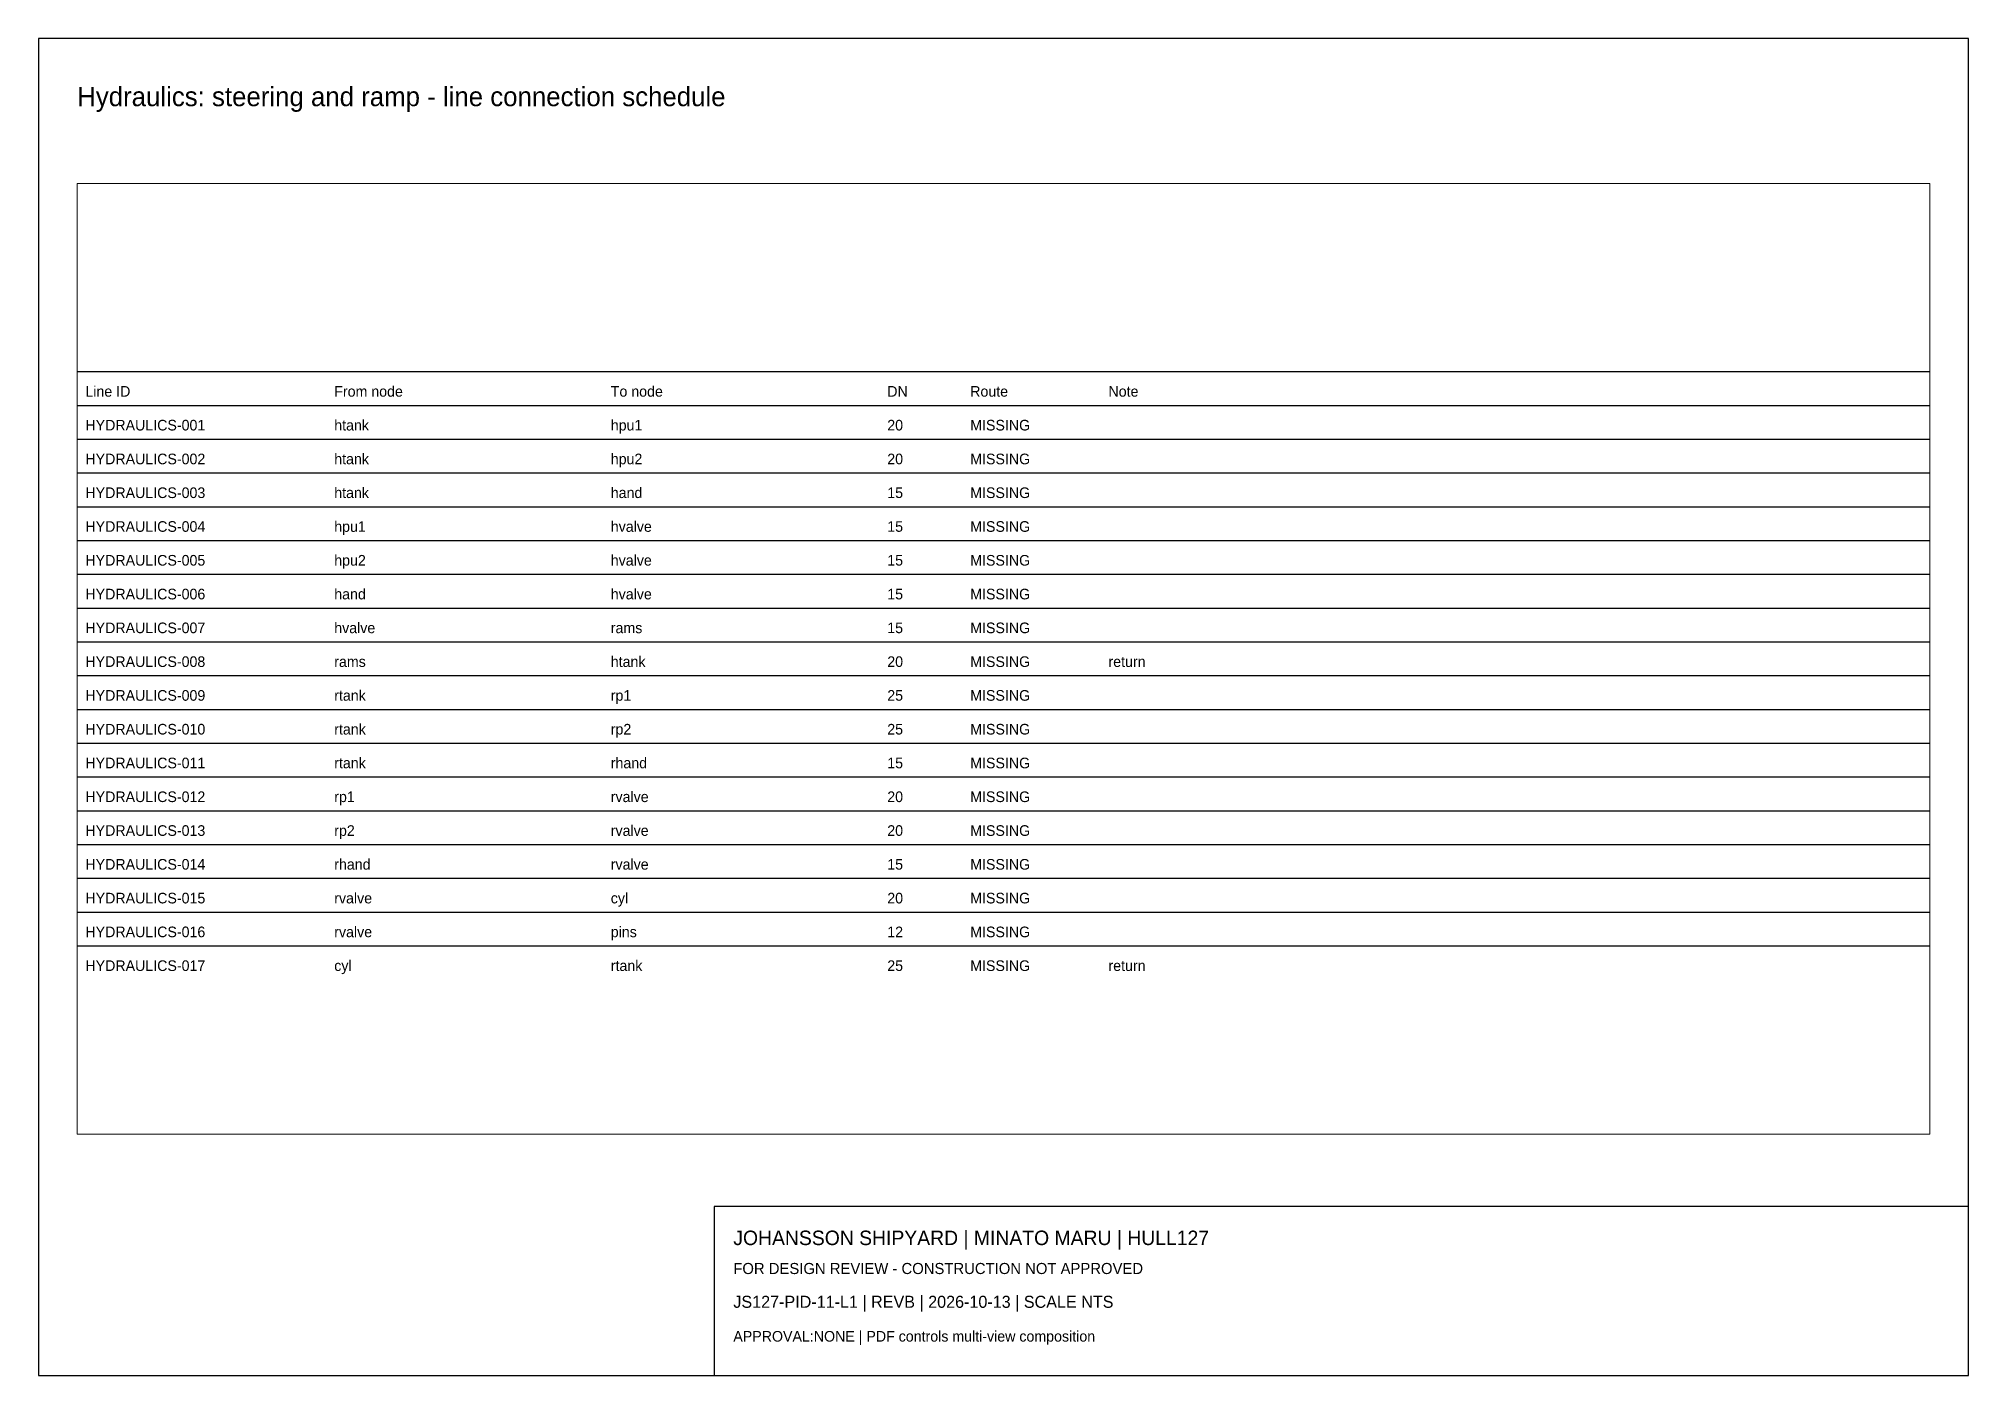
# Paper-space layout 'Layout1' of a CAD drawing. Header units: millimetres. Extents: x 10 to 410, y 10 to 287.
# The model-space entities are those that its viewports show. They can reach past a viewport. Long polylines and large blocks are cut down to what shows.
import ezdxf

# ---------------------------------------------------------------- set-up
doc = ezdxf.new("R2010")
doc.units = ezdxf.units.MM
doc.layers.add('ANNOTATION', color=7, linetype='Continuous')
doc.layers.add('GEOMETRY', color=7, linetype='Continuous')

msp = doc.modelspace()

# ---------------------------------------------------------------- linework, layer by layer
at = {"layer": 'GEOMETRY'}
for p, q in [((18, 249), (402, 249)), ((18, 242), (402, 242)), ((18, 235), (402, 235)), ((18, 228), (402, 228)), ((18, 221), (402, 221)), ((18, 214), (402, 214)), ((18, 207), (402, 207)), ((18, 200), (402, 200)), ((18, 193), (402, 193)), ((18, 186), (402, 186)), ((18, 179), (402, 179)), ((18, 172), (402, 172)), ((18, 165), (402, 165)), ((18, 158), (402, 158)), ((18, 151), (402, 151)), ((18, 144), (402, 144)), ((18, 137), (402, 137)), ((18, 130), (402, 130))]:
    msp.add_line(p, q, dxfattribs=at)

# ---------------------------------------------------------------- texts
at = {"layer": 'ANNOTATION'}
for s, p in [('Line ID', (19.7, 243.8)), ('From node', (71.28, 243.8)), ('To node', (128.6, 243.8)), ('DN', (185.91, 243.8)), ('Route', (203.1, 243.8)), ('Note', (231.76, 243.8)), ('HYDRAULICS-001', (19.7, 236.8)), ('htank', (71.28, 236.8)), ('hpu1', (128.6, 236.8)), ('20', (185.91, 236.8)), ('MISSING', (203.1, 236.8)), ('HYDRAULICS-002', (19.7, 229.8)), ('htank', (71.28, 229.8)), ('hpu2', (128.6, 229.8)), ('20', (185.91, 229.8)), ('MISSING', (203.1, 229.8)), ('HYDRAULICS-003', (19.7, 222.8)), ('htank', (71.28, 222.8)), ('hand', (128.6, 222.8)), ('15', (185.91, 222.8)), ('MISSING', (203.1, 222.8)), ('HYDRAULICS-004', (19.7, 215.8)), ('hpu1', (71.28, 215.8)), ('hvalve', (128.6, 215.8)), ('15', (185.91, 215.8)), ('MISSING', (203.1, 215.8)), ('HYDRAULICS-005', (19.7, 208.8)), ('hpu2', (71.28, 208.8)), ('hvalve', (128.6, 208.8)), ('15', (185.91, 208.8)), ('MISSING', (203.1, 208.8)), ('HYDRAULICS-006', (19.7, 201.8)), ('hand', (71.28, 201.8)), ('hvalve', (128.6, 201.8)), ('15', (185.91, 201.8)), ('MISSING', (203.1, 201.8)), ('HYDRAULICS-007', (19.7, 194.8)), ('hvalve', (71.28, 194.8)), ('rams', (128.6, 194.8)), ('15', (185.91, 194.8)), ('MISSING', (203.1, 194.8)), ('HYDRAULICS-008', (19.7, 187.8)), ('rams', (71.28, 187.8)), ('htank', (128.6, 187.8)), ('20', (185.91, 187.8)), ('MISSING', (203.1, 187.8)), ('return', (231.76, 187.8)), ('HYDRAULICS-009', (19.7, 180.8)), ('rtank', (71.28, 180.8)), ('rp1', (128.6, 180.8)), ('25', (185.91, 180.8)), ('MISSING', (203.1, 180.8)), ('HYDRAULICS-010', (19.7, 173.8)), ('rtank', (71.28, 173.8)), ('rp2', (128.6, 173.8)), ('25', (185.91, 173.8)), ('MISSING', (203.1, 173.8)), ('HYDRAULICS-011', (19.7, 166.8)), ('rtank', (71.28, 166.8)), ('rhand', (128.6, 166.8)), ('15', (185.91, 166.8)), ('MISSING', (203.1, 166.8)), ('HYDRAULICS-012', (19.7, 159.8)), ('rp1', (71.28, 159.8)), ('rvalve', (128.6, 159.8)), ('20', (185.91, 159.8)), ('MISSING', (203.1, 159.8)), ('HYDRAULICS-013', (19.7, 152.8)), ('rp2', (71.28, 152.8)), ('rvalve', (128.6, 152.8)), ('20', (185.91, 152.8)), ('MISSING', (203.1, 152.8)), ('HYDRAULICS-014', (19.7, 145.8)), ('rhand', (71.28, 145.8)), ('rvalve', (128.6, 145.8)), ('15', (185.91, 145.8)), ('MISSING', (203.1, 145.8)), ('HYDRAULICS-015', (19.7, 138.8)), ('rvalve', (71.28, 138.8)), ('cyl', (128.6, 138.8)), ('20', (185.91, 138.8)), ('MISSING', (203.1, 138.8)), ('HYDRAULICS-016', (19.7, 131.8)), ('rvalve', (71.28, 131.8)), ('pins', (128.6, 131.8)), ('12', (185.91, 131.8)), ('MISSING', (203.1, 131.8)), ('HYDRAULICS-017', (19.7, 124.8)), ('cyl', (71.28, 124.8)), ('rtank', (128.6, 124.8)), ('25', (185.91, 124.8)), ('MISSING', (203.1, 124.8)), ('return', (231.76, 124.8))]:
    msp.add_text(s, height=2.2, dxfattribs=at).set_placement(p)

psp = doc.layouts.get("Layout1")

# ---------------------------------------------------------------- linework, layer by layer
for points in [[(10, 10), (410, 10), (410, 287), (10, 287)], [(150, 10), (410, 10), (410, 45), (150, 45)]]:
    psp.add_lwpolyline(points, close=True)

# ---------------------------------------------------------------- texts
for s, height, p in [('Hydraulics: steering and ramp - line connection schedule', 4, (18, 273)), ('JOHANSSON SHIPYARD | MINATO MARU | HULL127', 3, (154, 37)), ('FOR DESIGN REVIEW - CONSTRUCTION NOT APPROVED', 2.3, (154, 31)), ('JS127-PID-11-L1 | REVB | 2026-10-13 | SCALE NTS', 2.5, (154, 24)), ('APPROVAL:NONE | PDF controls multi-view composition', 2.2, (154, 17))]:
    psp.add_text(s, height=height).set_placement(p)

# ---------------------------------------------------------------- viewports
at = {"layer": 'VIEWPORTS'}
psp.add_viewport(center=(210, 158.5), size=(384, 197), view_center_point=(210, 189.5), view_height=197, dxfattribs=at)

doc.saveas('drawing.dxf')
